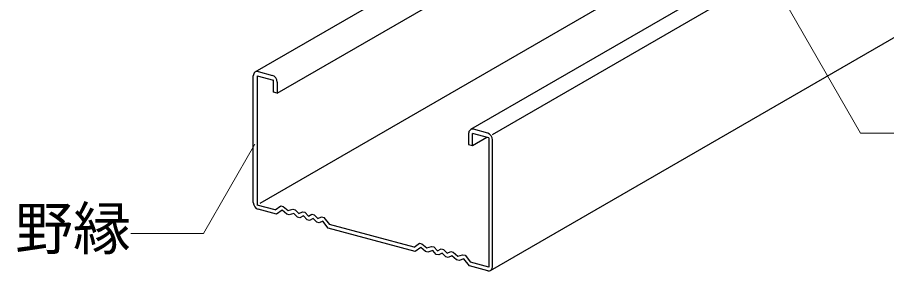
# Model space of a CAD drawing. Units: millimetres on the paper, with parts at other scales. Extents: x -136 to 136, y -95 to 93.
# Drawn here: x -13.4 to 39.2, y -40.9 to -25.5 of the extents above; entities that cross this region are included whole.
import ezdxf
from ezdxf.enums import TextEntityAlignment as Align

# ---------------------------------------------------------------- set-up
doc = ezdxf.new("R2010")
doc.units = ezdxf.units.MM
doc.layers.add('2-3_野縁', color=2, linetype='Continuous', lineweight=25)
doc.layers.add('2-6_文字', color=7, linetype='Continuous', lineweight=18)
doc.styles.add('ＭＳ ゴシック', font='')
doc.styles.get('ＭＳ ゴシック').set_extended_font_data('MS Gothic')

msp = doc.modelspace()

# ---------------------------------------------------------------- linework, layer by layer
at = {"layer": '2-3_野縁'}
for p, q in [((15.238, -40.836), (79.325, -3.835)), ((0.986, -28.813), (22.092, -16.627)), ((2.316, -30.105), (24.529, -17.28)), ((1.289, -36.762), (30.121, -20.116)), ((35.132, -20.121), (14.026, -32.307)), ((15.356, -32.599), (36.386, -20.457)), ((1.157, -28.794), (2.027, -29.027)), ((0.867, -36.717), (0.867, -29.05)), ((1.099, -29.045), (2.084, -29.309)), ((1.099, -29.045), (1.099, -36.872)), ((2.316, -29.438), (2.316, -30.105)), ((2.316, -30.105), (2.171, -30.066)), ((13.907, -32.544), (13.907, -33.211)), ((15.124, -32.803), (14.139, -32.539)), ((15.067, -32.521), (14.197, -32.288)), ((14.139, -33.273), (15.007, -32.772)), ((15.124, -32.803), (15.124, -40.63)), ((15.356, -40.599), (15.356, -32.932)), ((2.2, -37.167), (1.099, -36.872)), ((2.273, -37.426), (1.157, -37.128)), ((2.2, -37.167), (2.534, -36.923)), ((2.968, -37.206), (3.258, -37.117)), ((3.258, -37.117), (3.403, -37.156)), ((3.403, -37.156), (3.62, -37.381)), ((3.62, -37.381), (3.838, -37.272)), ((3.838, -37.272), (3.983, -37.311)), ((3.983, -37.311), (4.2, -37.536)), ((4.2, -37.536), (4.417, -37.428)), ((4.417, -37.428), (4.562, -37.467)), ((4.562, -37.467), (4.779, -37.691)), ((4.779, -37.691), (4.997, -37.583)), ((4.997, -37.583), (5.142, -37.622)), ((5.402, -38.265), (5.069, -37.842)), ((5.142, -37.622), (5.475, -38.044)), ((10.604, -39.419), (5.475, -38.044)), ((10.604, -39.419), (10.937, -39.175)), ((10.937, -39.175), (11.082, -39.214)), ((11.082, -39.214), (11.372, -39.458)), ((11.372, -39.458), (11.662, -39.369)), ((11.662, -39.369), (11.807, -39.408)), ((11.807, -39.408), (12.024, -39.633)), ((12.024, -39.633), (12.241, -39.524)), ((12.241, -39.524), (12.386, -39.563)), ((12.386, -39.563), (12.603, -39.788)), ((12.603, -39.788), (12.821, -39.679)), ((12.821, -39.679), (12.966, -39.718)), ((12.966, -39.718), (13.255, -39.963)), ((13.255, -39.963), (13.545, -39.874)), ((13.951, -40.556), (13.618, -40.133)), ((15.124, -40.63), (14.023, -40.335)), ((15.065, -40.854), (13.951, -40.556))]:
    msp.add_line(p, q, dxfattribs=at)
for points in [[(2.316, -30.105), (2.084, -30.043), (2.084, -29.309)], [(13.907, -33.211), (14.139, -33.273), (14.139, -32.539)], [(5.069, -37.842), (4.852, -37.951), (4.707, -37.912), (4.49, -37.687), (4.272, -37.796), (4.127, -37.757), (3.91, -37.532), (3.693, -37.64), (3.548, -37.601), (3.331, -37.377), (3.041, -37.466), (2.896, -37.427), (2.606, -37.182), (2.273, -37.426)], [(2.534, -36.923), (2.679, -36.962), (2.968, -37.206)], [(11.734, -39.628), (11.444, -39.717), (11.299, -39.678), (11.01, -39.434), (10.676, -39.678), (5.402, -38.265)], [(13.618, -40.133), (13.328, -40.222), (13.183, -40.183), (12.893, -39.939), (12.676, -40.047), (12.531, -40.008), (12.314, -39.784), (12.096, -39.892), (11.951, -39.853), (11.734, -39.628)], [(13.545, -39.874), (13.69, -39.912), (14.023, -40.335)]]:
    msp.add_lwpolyline(points, dxfattribs=at)
for centre, start_param, end_param in [((1.157, -29.128), 5.691408, 7.262205), ((2.027, -29.36), 4.120612, 5.691408), ((14.197, -32.622), 5.691408, 7.262205), ((15.067, -32.855), 4.120612, 5.691408), ((1.157, -36.794), 0.97902, 2.549816), ((15.067, -40.521), 2.549816, 4.120612)]:
    msp.add_ellipse(centre, major_axis=(-0.162, 0.32), ratio=0.751651, start_param=start_param, end_param=end_param, dxfattribs=at)
at = {"layer": '2-6_文字'}
for p, q in [((28.294, -16.308), (37.651, -32.515)), ((37.651, -32.515), (40.178, -32.515)), ((-2.159, -38.585), (0.959, -33.185)), ((-6.556, -38.585), (-2.159, -38.585))]:
    msp.add_line(p, q, dxfattribs=at)

# ---------------------------------------------------------------- texts
at = {"layer": '2-6_文字', "style": 'ＭＳ ゴシック'}
msp.add_text('野縁', height=2.566, dxfattribs=at).set_placement((-13.556, -40.335), align=Align.BOTTOM_LEFT)

doc.saveas('drawing.dxf')
